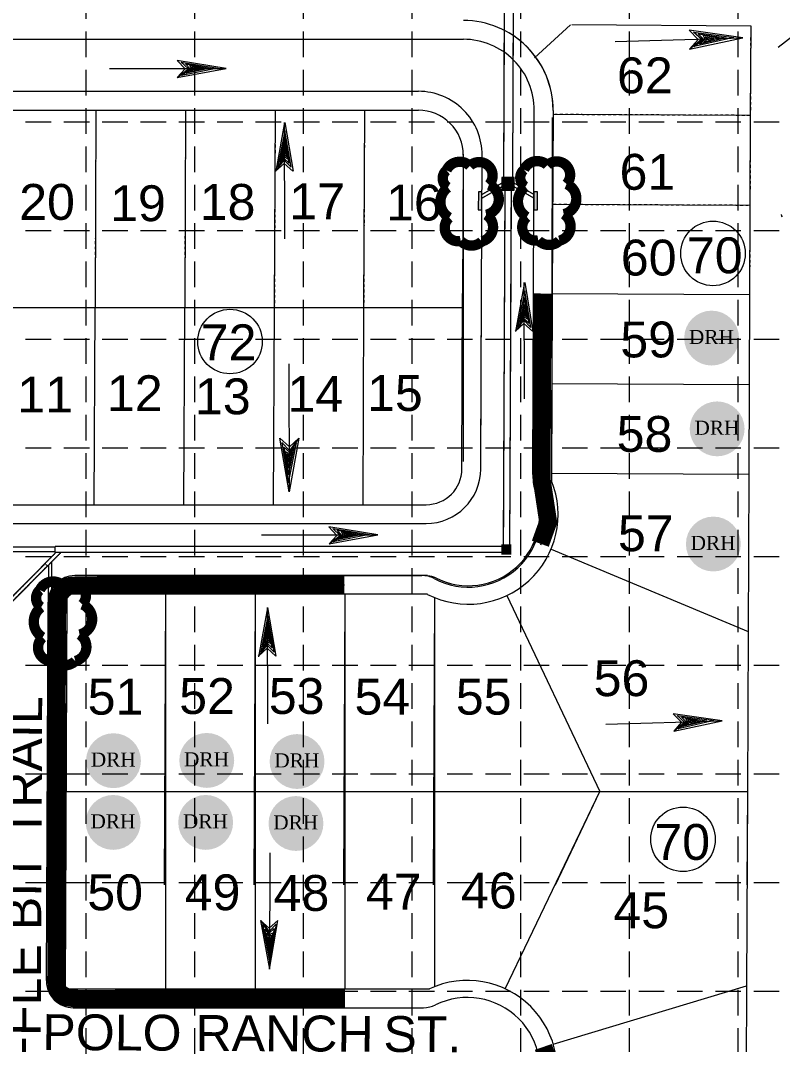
# Model space of a CAD drawing. Extents: x 33353 to 37237, y 80141 to 82571.
# Drawn here: x 36107 to 36532, y 81387 to 81958 of the extents above; entities that cross this region are included whole.
import ezdxf
from ezdxf.enums import TextEntityAlignment as Align

# ---------------------------------------------------------------- set-up
doc = ezdxf.new("R2010")
doc.units = 0
doc.header["$MEASUREMENT"] = 0
doc.linetypes.add('DOT', pattern=[0.25, 0, -0.25])
doc.linetypes.add('HIDDEN', pattern=[0.375, 0.25, -0.125])
doc.layers.get('0').update_dxf_attribs({"lineweight": 0})
for name, color, linetype, lineweight in [('3', 7, 'Continuous', 0), ('EROSION BLANKET', 84, 'Continuous', 0), ('LAYO-10', 7, 'Continuous', 0), ('LAYO-13', 7, 'Continuous', 0), ('LAYO-14', 7, 'Continuous', 0), ('LAYO-31', 7, 'Continuous', 0), ('LAYO-32', 7, 'Continuous', 0), ('LAYO-33', 7, 'Continuous', 0), ('LAYO-38', 7, 'Continuous', 0), ('LAYO-39', 7, 'Continuous', 0), ('LAYO-48', 7, 'Continuous', 0), ('LAYO-49', 7, 'Continuous', 0), ('LAYO-50', 7, 'Continuous', 0), ('LAYOSHD-27', 7, 'Continuous', 0), ('STRM-33', 7, 'Continuous', 0), ('STRM-34', 7, 'Continuous', 0), ('STRM-43', 7, 'Continuous', 0), ('TOPOSHD-27', 7, 'Continuous', 0), ('TOPOSHD-33', 7, 'Continuous', 0), ('TOPOSHD-43', 7, 'Continuous', 0), ('TOPOSHD-6', 7, 'Continuous', 0)]:
    doc.layers.add(name, color=color, linetype=linetype, lineweight=lineweight)
for name, color, linetype in [('BASE', 7, 'Continuous'), ('GRID', 254, 'HIDDEN'), ('LEGEND', 7, 'Continuous')]:
    doc.layers.add(name, color=color, linetype=linetype)
doc.styles.add('DRHorton', font='dutcheb.ttf')
doc.styles.get("Standard").update_dxf_attribs({"font": 'ARIAL.TTF'})

msp = doc.modelspace()

# ---------------------------------------------------------------- hatches: boundary and pattern name
h = msp.add_hatch(color=1)
h.paths.add_polyline_path([(36507.5, 81781.07, 1), (36476.89, 81781.07, 1)])
h.paths.add_polyline_path([(36478.41, 81774.77), (36505.75, 81774.77), (36505.75, 81788.34), (36478.41, 81788.34)], flags=24)
h = msp.add_hatch(color=1)
h.paths.add_polyline_path([(36510.58, 81730.45, 1), (36479.97, 81730.45, 1)])
h.paths.add_polyline_path([(36481.49, 81724.15), (36508.82, 81724.15), (36508.82, 81737.72), (36481.49, 81737.72)], flags=24)
h = msp.add_hatch(color=1)
h.paths.add_polyline_path([(36508.47, 81666.23, 1), (36477.86, 81666.23, 1)])
h.paths.add_polyline_path([(36479.37, 81659.93), (36506.71, 81659.93), (36506.71, 81673.5), (36479.37, 81673.5)], flags=24)
h = msp.add_hatch(color=1)
h.paths.add_polyline_path([(36173.92, 81545.41, 1), (36143.31, 81545.41, 1)])
h.paths.add_polyline_path([(36144.82, 81539.11), (36172.16, 81539.11), (36172.16, 81552.68), (36144.82, 81552.68)], flags=24)
h = msp.add_hatch(color=1)
h.paths.add_polyline_path([(36225.93, 81545.56, 1), (36195.31, 81545.56, 1)])
h.paths.add_polyline_path([(36196.83, 81539.25), (36224.17, 81539.25), (36224.17, 81552.82), (36196.83, 81552.82)], flags=24)
h = msp.add_hatch(color=1)
h.paths.add_polyline_path([(36276.29, 81544.95, 1), (36245.68, 81544.95, 1)])
h.paths.add_polyline_path([(36247.2, 81538.65), (36274.53, 81538.65), (36274.53, 81552.22), (36247.2, 81552.22)], flags=24)
h = msp.add_hatch(color=1)
h.paths.add_polyline_path([(36173.74, 81510.99, 1), (36143.13, 81510.99, 1)])
h.paths.add_polyline_path([(36144.64, 81504.69), (36171.98, 81504.69), (36171.98, 81518.26), (36144.64, 81518.26)], flags=24)
h = msp.add_hatch(color=1)
h.paths.add_polyline_path([(36225.32, 81510.99, 1), (36194.71, 81510.99, 1)])
h.paths.add_polyline_path([(36196.22, 81504.69), (36223.56, 81504.69), (36223.56, 81518.26), (36196.22, 81518.26)], flags=24)
h = msp.add_hatch(color=1)
h.paths.add_polyline_path([(36275.68, 81510.39, 1), (36245.07, 81510.39, 1)])
h.paths.add_polyline_path([(36246.59, 81504.08), (36273.93, 81504.08), (36273.93, 81517.66), (36246.59, 81517.66)], flags=24)
at = {"layer": 'STRM-43', "linetype": 'Continuous', "lineweight": 0}
for points in [[(36362.1, 81862.67), (36362.06, 81852.67), (36364.06, 81852.66), (36364.1, 81862.66)], [(36393.1, 81862.55), (36393.06, 81852.55), (36395.06, 81852.55), (36395.1, 81862.54)], [(36122.08, 81628.75), (36122.04, 81618.75), (36124.04, 81618.74), (36124.08, 81628.74)]]:
    msp.add_hatch(color=7, dxfattribs=at).paths.add_polyline_path(points, flags=16)
at = {"layer": 'TOPOSHD-43', "linetype": 'Continuous', "lineweight": 0}
for points in [[(36362.1, 81862.67), (36362.06, 81852.67), (36364.06, 81852.66), (36364.1, 81862.66)], [(36393.1, 81862.55), (36393.06, 81852.55), (36395.06, 81852.55), (36395.1, 81862.54)], [(36122.08, 81628.75), (36122.04, 81618.75), (36124.04, 81618.74), (36124.08, 81628.74)]]:
    msp.add_hatch(color=7, dxfattribs=at).paths.add_polyline_path(points, flags=16)

# ---------------------------------------------------------------- linework, layer by layer
at = {"color": 7, "linetype": 'Continuous', "lineweight": 0}
msp.add_line((36413.41, 81955.69), (36393.44, 81937.41), dxfattribs=at)
at = {"layer": '3', "color": 7, "linetype": 'Continuous', "lineweight": 0}
for p, q in [((36479.64, 81952.77), (36484.63, 81947.64)), ((36509.69, 81948.59), (36479.64, 81952.77)), ((36482.09, 81951.74), (36504.63, 81948.66)), ((36486.61, 81947.69), (36482.09, 81951.74)), ((36484.76, 81950.72), (36500.23, 81948.53)), ((36487.71, 81947.73), (36484.76, 81950.72)), ((36487.43, 81949.92), (36496.27, 81948.42)), ((36488.59, 81947.75), (36487.43, 81949.92)), ((36438.34, 81946.5), (36509.69, 81948.59)), ((36479.95, 81942.22), (36509.69, 81948.59)), ((36479.95, 81942.22), (36486.61, 81947.69)), ((36484.63, 81947.64), (36479.95, 81942.22)), ((36504.63, 81948.66), (36482.55, 81943.61)), ((36482.55, 81943.61), (36487.71, 81947.73)), ((36500.23, 81948.53), (36485.37, 81945.02)), ((36485.37, 81945.02), (36488.59, 81947.75)), ((36496.27, 81948.42), (36487.76, 81945.97)), ((36487.76, 81945.97), (36489.69, 81947.78)), ((36488.77, 81949.08), (36493.2, 81948.33)), ((36489.69, 81947.78), (36488.77, 81949.08)), ((36490.14, 81947.36), (36490.12, 81948.24)), ((36493.2, 81948.33), (36490.14, 81947.36)), ((36194.16, 81935.93), (36198.56, 81931.14)), ((36221.36, 81931.34), (36194.16, 81935.93)), ((36196.36, 81934.93), (36216.76, 81931.54)), ((36200.36, 81931.14), (36196.36, 81934.93)), ((36198.76, 81933.94), (36212.76, 81931.54)), ((36201.36, 81931.14), (36198.76, 81933.94)), ((36201.16, 81933.14), (36209.16, 81931.54)), ((36202.16, 81931.14), (36201.16, 81933.14)), ((36156.47, 81931.32), (36221.36, 81931.34)), ((36194.16, 81926.33), (36221.36, 81931.34)), ((36194.16, 81926.33), (36200.36, 81931.14)), ((36198.56, 81931.14), (36194.16, 81926.33)), ((36216.76, 81931.54), (36196.56, 81927.54)), ((36196.56, 81927.54), (36201.36, 81931.14)), ((36212.76, 81931.54), (36199.16, 81928.74)), ((36199.16, 81928.74), (36202.16, 81931.14)), ((36209.16, 81931.54), (36201.36, 81929.54)), ((36201.36, 81929.54), (36203.16, 81931.14)), ((36202.36, 81932.34), (36206.36, 81931.54)), ((36203.16, 81931.14), (36202.36, 81932.34)), ((36203.56, 81930.74), (36203.56, 81931.54)), ((36206.36, 81931.54), (36203.56, 81930.74)), ((36249.27, 81874.06), (36254.24, 81901.26)), ((36254.09, 81836.4), (36254.03, 81901.29)), ((36254.24, 81901.26), (36258.87, 81874.07)), ((36254.23, 81896.69), (36250.25, 81876.49)), ((36257.65, 81876.3), (36254.23, 81896.69)), ((36254.23, 81892.69), (36251.45, 81879.09)), ((36254.24, 81889.09), (36252.24, 81881.29)), ((36256.65, 81878.7), (36254.23, 81892.69)), ((36255.84, 81881.09), (36254.24, 81889.09)), ((36251.45, 81879.09), (36253.84, 81882.09)), ((36252.24, 81881.29), (36253.84, 81883.09)), ((36254.24, 81886.29), (36253.44, 81883.49)), ((36253.44, 81883.49), (36254.24, 81883.49)), ((36253.84, 81883.09), (36255.04, 81882.29)), ((36253.84, 81882.09), (36255.84, 81881.09)), ((36255.04, 81882.29), (36254.24, 81886.29)), ((36249.05, 81874.09), (36253.85, 81880.29)), ((36253.85, 81878.49), (36249.05, 81874.09)), ((36250.25, 81876.49), (36253.84, 81881.29)), ((36253.84, 81881.29), (36256.65, 81878.7)), ((36253.85, 81880.29), (36257.65, 81876.3)), ((36258.65, 81874.1), (36253.85, 81878.49)), ((36382.97, 81784.82), (36387.94, 81812.02)), ((36387.93, 81807.45), (36383.95, 81787.25)), ((36387.79, 81747.16), (36387.73, 81812.05)), ((36391.35, 81787.05), (36387.93, 81807.45)), ((36387.94, 81812.02), (36392.57, 81784.83)), ((36387.93, 81803.45), (36385.15, 81789.85)), ((36390.35, 81789.45), (36387.93, 81803.45)), ((36387.94, 81799.85), (36385.94, 81792.05)), ((36387.94, 81797.05), (36387.14, 81794.25)), ((36389.55, 81791.85), (36387.94, 81799.85)), ((36388.74, 81793.05), (36387.94, 81797.05)), ((36382.75, 81784.85), (36387.55, 81791.05)), ((36383.95, 81787.25), (36387.54, 81792.05)), ((36385.15, 81789.85), (36387.54, 81792.85)), ((36385.94, 81792.05), (36387.54, 81793.85)), ((36387.14, 81794.25), (36387.94, 81794.25)), ((36387.54, 81793.85), (36388.74, 81793.05)), ((36387.54, 81792.85), (36389.55, 81791.85)), ((36387.54, 81792.05), (36390.35, 81789.45)), ((36387.55, 81791.05), (36391.35, 81787.05)), ((36387.55, 81789.25), (36382.75, 81784.85)), ((36392.35, 81784.85), (36387.55, 81789.25)), ((36256.46, 81766.75), (36256.53, 81695.37)), ((36251.44, 81725.28), (36256.72, 81720.45)), ((36256.53, 81695.37), (36251.44, 81725.28)), ((36252.54, 81722.86), (36256.3, 81700.43)), ((36256.72, 81718.47), (36252.54, 81722.86)), ((36256.3, 81700.43), (36260.68, 81722.65)), ((36262, 81725.29), (36256.53, 81695.37)), ((36262, 81725.29), (36256.72, 81718.47)), ((36256.72, 81720.45), (36262, 81725.29)), ((36260.68, 81722.65), (36256.72, 81717.37)), ((36253.64, 81720.22), (36256.3, 81704.83)), ((36256.72, 81717.37), (36253.64, 81720.22)), ((36254.52, 81717.59), (36256.29, 81708.79)), ((36256.73, 81716.49), (36254.52, 81717.59)), ((36255.41, 81716.27), (36256.29, 81711.87)), ((36256.73, 81715.39), (36255.41, 81716.27)), ((36256.29, 81708.79), (36258.48, 81717.37)), ((36256.3, 81704.83), (36259.36, 81719.79)), ((36259.36, 81719.79), (36256.73, 81716.49)), ((36258.48, 81717.37), (36256.73, 81715.39)), ((36257.17, 81714.95), (36256.29, 81714.95)), ((36256.29, 81711.87), (36257.17, 81714.95)), ((36278.8, 81675.88), (36283.21, 81671.08)), ((36306.01, 81671.29), (36278.8, 81675.88)), ((36241.11, 81671.27), (36306.01, 81671.29)), ((36278.81, 81666.28), (36306.01, 81671.29)), ((36278.81, 81666.28), (36285.01, 81671.08)), ((36283.21, 81671.08), (36278.81, 81666.28)), ((36281.01, 81674.88), (36301.41, 81671.49)), ((36285.01, 81671.08), (36281.01, 81674.88)), ((36301.41, 81671.49), (36281.21, 81667.48)), ((36281.21, 81667.48), (36286.01, 81671.08)), ((36283.41, 81673.88), (36297.41, 81671.49)), ((36286.01, 81671.08), (36283.41, 81673.88)), ((36297.41, 81671.49), (36283.81, 81668.68)), ((36283.81, 81668.68), (36286.81, 81671.08)), ((36285.81, 81673.08), (36293.81, 81671.49)), ((36286.81, 81671.08), (36285.81, 81673.08)), ((36293.81, 81671.49), (36286.01, 81669.48)), ((36286.01, 81669.48), (36287.81, 81671.08)), ((36287.01, 81672.28), (36291.01, 81671.48)), ((36287.81, 81671.08), (36287.01, 81672.28)), ((36288.21, 81670.68), (36288.21, 81671.48)), ((36291.01, 81671.48), (36288.21, 81670.68)), ((36239.67, 81603.38), (36244.64, 81630.58)), ((36244.61, 81565.98), (36244.55, 81630.87)), ((36244.55, 81630.87), (36249.17, 81603.68)), ((36244.75, 81626.27), (36240.77, 81606.07)), ((36248.17, 81605.88), (36244.75, 81626.27)), ((36244.75, 81622.27), (36241.97, 81608.67)), ((36244.76, 81618.67), (36242.76, 81610.87)), ((36247.17, 81608.27), (36244.75, 81622.27)), ((36246.36, 81610.67), (36244.76, 81618.67)), ((36244.76, 81615.87), (36243.96, 81613.07)), ((36243.96, 81613.07), (36244.76, 81613.07)), ((36245.56, 81611.87), (36244.76, 81615.87)), ((36239.57, 81603.67), (36244.37, 81609.87)), ((36244.37, 81608.07), (36239.57, 81603.67)), ((36240.77, 81606.07), (36244.36, 81610.87)), ((36241.97, 81608.67), (36244.36, 81611.67)), ((36242.76, 81610.87), (36244.36, 81612.67)), ((36244.36, 81612.67), (36245.56, 81611.87)), ((36244.36, 81611.67), (36246.36, 81610.67)), ((36244.36, 81610.87), (36247.17, 81608.27)), ((36244.37, 81609.87), (36248.17, 81605.88)), ((36249.17, 81603.68), (36244.37, 81608.07)), ((36433.27, 81565.79), (36498.14, 81567.69)), ((36470.82, 81571.49), (36475.36, 81566.83)), ((36498.14, 81567.69), (36470.82, 81571.49)), ((36471.1, 81561.9), (36498.14, 81567.69)), ((36473.05, 81570.56), (36493.54, 81567.76)), ((36477.16, 81566.88), (36473.05, 81570.56)), ((36493.54, 81567.76), (36473.46, 81563.17)), ((36475.47, 81569.63), (36489.54, 81567.64)), ((36478.15, 81566.91), (36475.47, 81569.63)), ((36489.54, 81567.64), (36476.03, 81564.44)), ((36477.9, 81568.9), (36485.94, 81567.53)), ((36478.95, 81566.93), (36477.9, 81568.9)), ((36485.94, 81567.53), (36478.2, 81565.31)), ((36479.12, 81568.14), (36483.14, 81567.45)), ((36479.95, 81566.96), (36479.12, 81568.14)), ((36480.37, 81566.57), (36480.34, 81567.37)), ((36483.14, 81567.45), (36480.37, 81566.57)), ((36471.1, 81561.9), (36477.16, 81566.88)), ((36475.36, 81566.83), (36471.1, 81561.9)), ((36473.46, 81563.17), (36478.15, 81566.91)), ((36476.03, 81564.44), (36478.95, 81566.93)), ((36478.2, 81565.31), (36479.95, 81566.96)), ((36245.72, 81494.08), (36245.66, 81429.19)), ((36240.69, 81456.39), (36245.48, 81450.19)), ((36245.48, 81451.99), (36240.69, 81456.39)), ((36240.69, 81456.39), (36245.66, 81429.19)), ((36241.88, 81453.99), (36245.48, 81449.19)), ((36245.86, 81433.79), (36241.88, 81453.99)), ((36250.29, 81456.38), (36245.48, 81451.99)), ((36245.48, 81450.19), (36249.28, 81454.18)), ((36245.66, 81429.19), (36250.29, 81456.38)), ((36249.28, 81454.18), (36245.86, 81433.79)), ((36243.08, 81451.39), (36245.48, 81448.39)), ((36245.87, 81437.79), (36243.08, 81451.39)), ((36243.88, 81449.19), (36245.48, 81447.39)), ((36245.87, 81441.39), (36243.88, 81449.19)), ((36245.48, 81449.19), (36248.28, 81451.79)), ((36245.48, 81448.39), (36247.48, 81449.39)), ((36245.48, 81447.39), (36246.68, 81448.19)), ((36248.28, 81451.79), (36245.87, 81437.79)), ((36247.48, 81449.39), (36245.87, 81441.39)), ((36246.68, 81448.19), (36245.87, 81444.19)), ((36245.08, 81446.99), (36245.88, 81446.99)), ((36245.87, 81444.19), (36245.08, 81446.99))]:
    msp.add_line(p, q, dxfattribs=at)
at = {"layer": 'EROSION BLANKET', "linetype": 'Continuous', "lineweight": 0}
for p, q in [((36397.94, 81805.76), (36397.78, 81701.17)), ((36397.78, 81701.17), (36401.35, 81678.8)), ((36401.35, 81678.8), (36396.73, 81665.57)), ((36132.81, 81642.69), (36129.89, 81640.58)), ((36137.34, 81643.62), (36132.81, 81642.69)), ((36287.41, 81643.37), (36137.34, 81643.62)), ((36127.65, 81637.11), (36127.06, 81633.73)), ((36129.89, 81640.58), (36127.65, 81637.11)), ((36127.06, 81633.73), (36127.12, 81623.16)), ((36127.12, 81623.16), (36126.52, 81422.98)), ((36126.52, 81422.98), (36127.05, 81418.07)), ((36127.05, 81418.07), (36128.64, 81416.08)), ((36128.64, 81416.08), (36132.5, 81413.42)), ((36132.5, 81413.42), (36136.48, 81412.89)), ((36136.48, 81412.89), (36141.4, 81412.63)), ((36141.4, 81412.63), (36287.72, 81412.72))]:
    msp.add_line(p, q, dxfattribs=at)
at = {"layer": 'EROSION BLANKET', "linetype": 'Continuous', "lineweight": 0, "const_width": 10, "flags": 128}
for points in [[(36397.88, 81805.93), (36397.39, 81702.42), (36401.02, 81678.5), (36396.67, 81666.42)], [(36287.43, 81643.58), (36142.05, 81643.1), (36136.27, 81643.1), (36133.26, 81642.71), (36130.35, 81640.6), (36128.02, 81637.26), (36127.31, 81634.02), (36127.11, 81620.34), (36126.61, 81423.01), (36127.17, 81418.03), (36128.36, 81416.06), (36132.16, 81413.61), (36138.55, 81412.62), (36140.94, 81412.62), (36287.77, 81412.74)], [(36398.36, 81385.82), (36402.04, 81374.94), (36396.43, 81351.03), (36395.5, 81182.46)]]:
    msp.add_lwpolyline(points, dxfattribs=at)
at = {"layer": 'GRID', "linetype": 'HIDDEN', "lineweight": 15, "ltscale": 57}
for p, q in [((36143.22, 82507.72), (36143.22, 80386.52)), ((36203.82, 82507.72), (36203.82, 80386.52)), ((36264.41, 82507.72), (36264.41, 80386.52)), ((36325.01, 82507.72), (36325.01, 80386.52)), ((36385.61, 82507.72), (36385.61, 80386.52)), ((36446.21, 82507.72), (36446.21, 80386.52)), ((36506.81, 82507.72), (36506.81, 80386.52)), ((33416.3, 81901.74), (37173.39, 81901.74)), ((33416.3, 81841.14), (37173.39, 81841.14)), ((33416.3, 81780.54), (37173.39, 81780.54)), ((33416.3, 81719.95), (37173.39, 81719.95)), ((33416.3, 81659.35), (37173.39, 81659.35)), ((33416.3, 81598.75), (37173.39, 81598.75)), ((33416.3, 81538.15), (37173.39, 81538.15)), ((33416.3, 81477.55), (37173.39, 81477.55)), ((33416.3, 81416.96), (37173.39, 81416.96))]:
    msp.add_line(p, q, dxfattribs=at)
at = {"layer": 'LAYO-13', "color": 7, "linetype": 'Continuous', "lineweight": 0}
for centre in [(36492.96, 81828.28), (36223.58, 81779.15), (36476.26, 81501.57)]:
    msp.add_circle(centre, 18, dxfattribs=at)
at = {"layer": 'LAYO-31', "color": 7, "linetype": 'Continuous', "lineweight": 0}
for p, q in [((36514, 81955.25), (36513.78, 81905.25)), ((36513.78, 81905.25), (36513.57, 81855.25)), ((36513.57, 81855.25), (36513.35, 81805.25))]:
    msp.add_line(p, q, dxfattribs=at)
at = {"layer": 'LAYO-32', "color": 7, "linetype": 'Continuous', "lineweight": 0}
for p, q in [((36403.35, 81904.16), (36402.9, 81701.45)), ((35592.83, 81688.18), (36327.71, 81688.18)), ((36132.62, 81638.18), (36131.67, 81418.18)), ((36333.76, 81638.18), (36132.62, 81638.18)), ((36131.67, 81418.18), (36334.9, 81418.18))]:
    msp.add_line(p, q, dxfattribs=at)
at = {"layer": 'LAYO-32', "linetype": 'Continuous', "lineweight": 0}
msp.add_line((36353.59, 81883.65), (36353.59, 81712.24), dxfattribs=at)
at = {"layer": 'LAYO-32', "color": 7, "linetype": 'Continuous', "lineweight": 0}
for centre, radius, start, end in [((36353.79, 81908.18), 50, 359.7519, 90), ((36328.68, 81883.18), 25, 359.7518, 90), ((36356.56, 81682.68), 50, 242.8779, 22.0473), ((36356.01, 81372.86), 50, 335.1683, 114.9762)]:
    msp.add_arc(centre, radius, start, end, dxfattribs=at)
at = {"layer": 'LAYO-33', "color": 7, "linetype": 'Continuous', "lineweight": 0}
for p, q in [((36414.16, 81956.03), (36514, 81955.25)), ((36514, 81955.25), (36513.78, 81905.25)), ((36148.79, 81908.18), (36148.31, 81798.18)), ((36198.79, 81908.18), (36198.31, 81798.18)), ((36248.79, 81908.18), (36248.31, 81798.18)), ((36298.31, 81798.18), (36298.79, 81908.18)), ((36513.78, 81905.25), (36403.78, 81905.73)), ((36513.78, 81905.25), (36513.57, 81855.25)), ((36403.56, 81855.73), (36513.57, 81855.25)), ((36513.57, 81855.25), (36513.35, 81805.25)), ((36513.35, 81805.25), (36513.13, 81755.25)), ((35592.83, 81798.18), (36352.84, 81798.18)), ((35592.83, 81798.18), (36352.84, 81798.18)), ((36147.84, 81688.18), (36148.32, 81798.18)), ((36197.84, 81688.18), (36198.32, 81798.18)), ((36247.84, 81688.18), (36248.32, 81798.18)), ((36297.84, 81688.18), (36298.32, 81798.18)), ((36403.13, 81755.73), (36513.13, 81755.25)), ((36513.13, 81755.25), (36512.92, 81705.25)), ((36402.92, 81705.73), (36512.92, 81705.25)), ((36512.92, 81705.25), (36512.54, 81617.38)), ((36402.68, 81663.37), (36512.54, 81617.38)), ((36187.62, 81638.18), (36187.62, 81528.18)), ((36237.62, 81638.18), (36237.62, 81528.18)), ((36287.62, 81638.18), (36287.62, 81528.18)), ((36337.62, 81636.41), (36337.62, 81528.18)), ((36377.99, 81637.51), (36429.87, 81528.18)), ((36512.54, 81617.38), (36512.15, 81528.18)), ((36132.15, 81528.18), (36512.15, 81528.18)), ((36187.62, 81528.18), (36187.62, 81418.18)), ((36237.62, 81528.18), (36237.62, 81418.18)), ((36287.62, 81528.18), (36287.62, 81418.18)), ((36337.62, 81528.18), (36337.62, 81419.35)), ((36377.01, 81418.23), (36429.87, 81528.18)), ((36512.15, 81528.18), (36511.68, 81419.87)), ((36403.87, 81387.31), (36511.68, 81419.87)), ((36511.68, 81419.87), (36511.32, 81336.89))]:
    msp.add_line(p, q, dxfattribs=at)
at = {"layer": 'LAYO-38', "color": 7, "linetype": 'Continuous', "lineweight": 0}
for p, q in [((35593.78, 81908.18), (36328.68, 81908.18)), ((36403.79, 81907.96), (36403.35, 81805.73)), ((36353.68, 81883.07), (36353.35, 81805.95))]:
    msp.add_line(p, q, dxfattribs=at)
for centre, radius, start, end in [((36353.79, 81908.18), 50, 359.7519, 59.6156), ((36328.68, 81883.18), 25, 359.7518, 90)]:
    msp.add_arc(centre, radius, start, end, dxfattribs=at)
at = {"layer": 'LAYO-39', "color": 7, "linetype": 'DOT', "lineweight": 0}
for p, q in [((36514, 81955.25), (36513.78, 81905.25)), ((36148.79, 81908.18), (36148.31, 81798.18)), ((36198.79, 81908.18), (36198.31, 81798.18)), ((36248.79, 81908.18), (36248.31, 81798.18)), ((36298.31, 81798.18), (36298.79, 81908.18)), ((36513.78, 81905.25), (36403.78, 81905.73)), ((36513.78, 81905.25), (36513.57, 81855.25)), ((36403.56, 81855.73), (36513.57, 81855.25)), ((36513.57, 81855.25), (36513.35, 81805.25))]:
    msp.add_line(p, q, dxfattribs=at)
at = {"layer": 'LAYO-48', "color": 7, "linetype": 'Continuous', "lineweight": 0}
for p, q in [((36403.35, 81805.73), (36403.04, 81805.73)), ((36513.35, 81805.25), (36403.35, 81805.73)), ((36513.35, 81805.25), (36512.92, 81705.25))]:
    msp.add_line(p, q, dxfattribs=at)
at = {"layer": 'LAYO-49', "color": 7, "linetype": 'Continuous', "lineweight": 0}
for p, q in [((36352.93, 81708.09), (36353.35, 81805.95)), ((36403.35, 81805.73), (36402.9, 81701.45)), ((35592.83, 81688.18), (36332.93, 81688.18)), ((36132.62, 81638.18), (36131.92, 81476.25)), ((36333.76, 81638.18), (36132.62, 81638.18))]:
    msp.add_line(p, q, dxfattribs=at)
for centre, radius, start, end in [((36332.93, 81708.18), 20, 270, 359.7518), ((36356.56, 81682.68), 50, 242.8779, 22.0469)]:
    msp.add_arc(centre, radius, start, end, dxfattribs=at)
at = {"layer": 'LAYO-50', "color": 7, "linetype": 'Continuous', "lineweight": 0}
for p, q in [((36513.35, 81805.25), (36513.13, 81755.25)), ((36147.84, 81688.18), (36148.32, 81798.18)), ((36197.84, 81688.18), (36198.32, 81798.18)), ((36247.84, 81688.18), (36248.32, 81798.18)), ((36297.84, 81688.18), (36298.32, 81798.18)), ((36403.13, 81755.73), (36513.13, 81755.25)), ((36513.13, 81755.25), (36512.92, 81705.25)), ((36402.92, 81705.73), (36512.92, 81705.25)), ((36512.92, 81705.25), (36512.54, 81617.38)), ((36402.68, 81663.37), (36512.54, 81617.38)), ((36187.62, 81637.94), (36186.92, 81476.25)), ((36237.62, 81637.73), (36236.92, 81476.25)), ((36287.62, 81637.51), (36286.92, 81476.25)), ((36337.62, 81636.41), (36336.92, 81476.25)), ((36377.99, 81637.51), (36429.87, 81528.18)), ((36512.54, 81617.38), (36512.15, 81528.18)), ((36132.15, 81528.18), (36512.15, 81528.18)), ((36405.17, 81476.25), (36429.87, 81528.18)), ((36512.15, 81528.18), (36511.93, 81476.25))]:
    msp.add_line(p, q, dxfattribs=at)
at = {"layer": 'LAYOSHD-27', "color": 7, "linetype": 'Continuous', "lineweight": 0}
for p, q in [((35598.52, 81947.68), (36353.79, 81947.68)), ((35598.27, 81918.68), (36328.69, 81918.68)), ((36392.85, 81805.77), (36393.29, 81908.01)), ((36363.85, 81805.9), (36364.19, 81883.03)), ((36363.44, 81712.84), (36363.85, 81805.9)), ((36392.41, 81704.97), (36392.85, 81805.77)), ((35597.35, 81677.68), (36327.56, 81677.68)), ((36137.1, 81648.68), (36330.5, 81648.68)), ((36121.19, 81422.75), (36122.1, 81633.75)), ((36136.19, 81407.68), (36331.56, 81407.68))]:
    msp.add_line(p, q, dxfattribs=at)
for centre, radius, start, end in [((36353.79, 81908.18), 39.5, 359.7519, 90), ((36328.69, 81883.18), 35.5, 359.7518, 90), ((36407.41, 81704.9), 15, 179.7518, 203.5983), ((36356.56, 81682.68), 40.5, 241.9963, 23.5983), ((36327.56, 81672.68), 5, 89.4582, 90), ((36137.1, 81633.68), 15, 90, 179.7519), ((36330.5, 81633.68), 15, 61.9963, 90), ((36136.19, 81422.68), 15, 179.7519, 270), ((36356.01, 81372.86), 40.5, 333.9522, 116.1385), ((36331.56, 81422.68), 15, 270, 296.1385)]:
    msp.add_arc(centre, radius, start, end, dxfattribs=at)
at = {"layer": 'LEGEND', "color": 170, "ltscale": 100, "const_width": 5.75}
for points in [[(36345.87, 81848.25, 0.520567), (36345.87, 81848.25, 0.765195), (36352.3, 81835.2, 0.417879), (36364.07, 81835.02, 0.6649), (36366.47, 81849.85, 0.744833), (36368.02, 81866.58, 0.975642), (36357.34, 81877.11, 0.520567), (36344.33, 81874.63, 0.520567), (36345.11, 81865.1, 0.540264), (36345.87, 81848.25)], [(36389.12, 81848.62, 0.520567), (36389.12, 81848.62, 0.765195), (36395.55, 81835.56, 0.417879), (36407.32, 81835.38, 0.6649), (36409.71, 81850.21, 0.744833), (36411.27, 81866.95, 0.975642), (36400.58, 81877.48, 0.520567), (36387.57, 81874.99, 0.520567), (36388.36, 81865.46, 0.540264), (36389.12, 81848.62)], [(36119.08, 81614.2, 0.520567), (36119.08, 81614.2, 0.765195), (36125.5, 81601.14, 0.417879), (36137.27, 81600.96, 0.6649), (36139.67, 81615.79, 0.744833), (36141.23, 81632.53, 0.975642), (36130.54, 81643.06, 0.520567), (36117.53, 81640.57, 0.520567), (36118.31, 81631.04, 0.540264), (36119.08, 81614.2)]]:
    msp.add_lwpolyline(points, format="xyb", close=True, dxfattribs=at)
at = {"layer": 'STRM-33', "color": 7, "linetype": 'Continuous', "lineweight": 0}
for p, q in [((36377.08, 82090.26), (36376.13, 81870.55)), ((36382.08, 82090.24), (36381.13, 81870.55)), ((36364.08, 81859.17), (36375.12, 81865.48)), ((36364.09, 81861.19), (36375.12, 81867.5)), ((36393.09, 81861.08), (36382.12, 81867.46)), ((36393.08, 81859.06), (36382.12, 81865.44)), ((36376.85, 81863.55), (36376.66, 81820.26)), ((36380.35, 81863.55), (36380.16, 81820.24)), ((36376.66, 81820.26), (36375.99, 81665.98)), ((36380.16, 81820.24), (36379.49, 81665.98)), ((36126.07, 81664.55), (35840.52, 81664.55)), ((36374.93, 81664.93), (36126.07, 81664.93)), ((36126.07, 81661.43), (36126.07, 81664.93)), ((36126.07, 81661.8), (35840.52, 81661.8)), ((36129.24, 81661.43), (36093.06, 81624.93)), ((36126.42, 81661.43), (36093.08, 81627.78)), ((36374.93, 81661.43), (36126.07, 81661.43)), ((36122.32, 81654.44), (36122.21, 81628.75)), ((36124.08, 81656.22), (36123.96, 81628.74))]:
    msp.add_line(p, q, dxfattribs=at)
at = {"layer": 'STRM-34', "color": 7, "linetype": 'HIDDEN', "lineweight": 0}
for p, q in [((36376.48, 81950.9), (36376.13, 81870.55)), ((36381.48, 81951.69), (36381.13, 81870.55)), ((36364.08, 81859.17), (36375.12, 81865.48)), ((36364.09, 81861.19), (36375.12, 81867.5)), ((36393.09, 81861.08), (36382.12, 81867.46)), ((36393.08, 81859.06), (36382.12, 81865.44)), ((36376.85, 81863.55), (36376.66, 81820.26)), ((36380.35, 81863.55), (36380.16, 81820.24))]:
    msp.add_line(p, q, dxfattribs=at)
at = {"layer": 'STRM-43', "color": 7, "linetype": 'Continuous', "lineweight": 0}
for p, q in [((36375.12, 81870.55), (36382.12, 81863.55)), ((36382.12, 81870.55), (36375.12, 81870.55)), ((36375.12, 81870.55), (36375.12, 81863.55)), ((36382.12, 81870.55), (36375.12, 81870.55)), ((36375.12, 81870.55), (36375.12, 81863.55)), ((36382.12, 81863.55), (36382.12, 81870.55)), ((36382.12, 81863.55), (36382.12, 81870.55)), ((36362.1, 81862.67), (36362.06, 81852.67)), ((36362.1, 81862.67), (36362.06, 81852.67)), ((36364.1, 81862.66), (36362.1, 81862.67)), ((36364.1, 81862.66), (36362.1, 81862.67)), ((36362.1, 81862.67), (36362.1, 81862.67)), ((36364.06, 81852.66), (36364.1, 81862.66)), ((36364.06, 81852.66), (36364.1, 81862.66)), ((36375.12, 81863.55), (36382.12, 81863.55)), ((36375.12, 81863.55), (36382.12, 81863.55)), ((36393.1, 81862.55), (36393.06, 81852.55)), ((36393.1, 81862.55), (36393.06, 81852.55)), ((36395.1, 81862.54), (36393.1, 81862.55)), ((36395.1, 81862.54), (36393.1, 81862.55)), ((36393.1, 81862.55), (36393.1, 81862.55)), ((36395.06, 81852.55), (36395.1, 81862.54)), ((36395.06, 81852.55), (36395.1, 81862.54)), ((36362.06, 81852.67), (36364.06, 81852.66)), ((36362.06, 81852.67), (36364.06, 81852.66)), ((36393.06, 81852.55), (36395.06, 81852.55)), ((36393.06, 81852.55), (36395.06, 81852.55)), ((36122.08, 81628.75), (36122.04, 81618.75)), ((36124.08, 81628.74), (36122.08, 81628.75)), ((36124.04, 81618.74), (36124.08, 81628.74)), ((36122.04, 81618.75), (36124.04, 81618.74))]:
    msp.add_line(p, q, dxfattribs=at)
at = {"layer": 'TOPOSHD-27', "color": 7, "linetype": 'Continuous', "lineweight": 0}
for p, q in [((36363.43, 81708.05), (36363.85, 81805.9)), ((36393.06, 81805.77), (36392.61, 81701.5)), ((35597.35, 81677.68), (36332.93, 81677.68)), ((36333.76, 81648.68), (36137.1, 81648.68)), ((36122.1, 81633.75), (36121.42, 81476.25))]:
    msp.add_line(p, q, dxfattribs=at)
for centre, radius, start, end in [((36332.93, 81708.18), 30.5, 270, 359.7518), ((36402.9, 81701.45), 10.29, 179.7519, 202.0469), ((36356.56, 81682.68), 39.71, 242.8779, 22.0469), ((36137.1, 81633.68), 15, 90, 179.7519), ((36333.76, 81638.18), 10.29, 62.8779, 90)]:
    msp.add_arc(centre, radius, start, end, dxfattribs=at)
at = {"layer": 'TOPOSHD-33', "color": 7, "linetype": 'HIDDEN', "lineweight": 0}
for p, q in [((36376.66, 81820.26), (36375.99, 81665.98)), ((36380.16, 81820.24), (36379.49, 81665.98)), ((36374.93, 81664.93), (36126.07, 81664.93)), ((36126.07, 81661.43), (36126.07, 81664.93)), ((36126.07, 81661.8), (35840.52, 81661.8)), ((36126.42, 81661.43), (36120.38, 81655.33)), ((36129.24, 81661.43), (36121.8, 81653.92)), ((36374.93, 81661.43), (36126.07, 81661.43)), ((36121.71, 81654.01), (36093.07, 81625.11)), ((36120.47, 81655.24), (36093.08, 81627.6)), ((36121.8, 81653.92), (36120.38, 81655.33)), ((36122.32, 81654.44), (36122.21, 81628.75)), ((36124.08, 81656.22), (36123.96, 81628.74))]:
    msp.add_line(p, q, dxfattribs=at)
at = {"layer": 'TOPOSHD-43', "color": 7, "linetype": 'Continuous', "lineweight": 0}
for p, q in [((36381, 81869.43), (36376.24, 81869.43)), ((36376.24, 81869.43), (36376.24, 81864.67)), ((36376.24, 81864.67), (36381, 81864.67)), ((36381, 81864.67), (36381, 81869.43)), ((36362.1, 81862.67), (36362.06, 81852.67)), ((36364.1, 81862.66), (36362.1, 81862.67)), ((36364.06, 81852.66), (36364.1, 81862.66)), ((36393.1, 81862.55), (36393.06, 81852.55)), ((36395.1, 81862.54), (36393.1, 81862.55)), ((36395.06, 81852.55), (36395.1, 81862.54)), ((36362.06, 81852.67), (36364.06, 81852.66)), ((36393.06, 81852.55), (36395.06, 81852.55)), ((36380.11, 81665.56), (36375.35, 81665.56)), ((36375.35, 81665.56), (36375.35, 81660.8)), ((36380.11, 81660.8), (36380.11, 81665.56)), ((36375.35, 81660.8), (36380.11, 81660.8)), ((36122.08, 81628.75), (36122.04, 81618.75)), ((36124.08, 81628.74), (36122.08, 81628.75)), ((36124.04, 81618.74), (36124.08, 81628.74)), ((36122.04, 81618.75), (36124.04, 81618.74))]:
    msp.add_line(p, q, dxfattribs=at)
at = {"layer": 'TOPOSHD-43', "color": 1, "linetype": 'Continuous', "lineweight": 0}
for p in [(36378.62, 81867.05), (36377.73, 81663.18), (36377.73, 81663.18)]:
    msp.add_point(p, dxfattribs=at)
at = {"layer": 'TOPOSHD-43', "color": 7, "linetype": 'Continuous', "lineweight": 0}
for p in [(36378.62, 81867.05), (36377.73, 81663.18)]:
    msp.add_point(p, dxfattribs=at)
for points in [[(36375.12, 81863.55), (36382.12, 81863.55), (36375.12, 81870.55), (36382.12, 81870.55)], [(36374.93, 81660.38), (36380.53, 81660.38), (36374.93, 81665.98), (36380.53, 81665.98)], [(36374.93, 81660.38), (36380.53, 81660.38), (36374.93, 81665.98), (36380.53, 81665.98)]]:
    msp.add_solid(points, dxfattribs=at)
at = {"layer": 'TOPOSHD-6', "color": 43, "linetype": 'Continuous', "lineweight": 0}
for p, q in [((36529.23, 81943.38), (36539.12, 81950.89)), ((36530.91, 81850.08), (36531.25, 81848.81)), ((36531.25, 81848.81), (36531.82, 81849.16))]:
    msp.add_line(p, q, dxfattribs=at)

# ---------------------------------------------------------------- texts
at = {"layer": 'BASE', "color": 176, "style": 'DRHorton'}
for p in [(36492.06, 81777.76), (36495.14, 81727.14), (36493.02, 81662.92), (36158.47, 81542.1), (36210.48, 81542.24), (36260.85, 81541.64), (36158.29, 81507.68), (36209.87, 81507.68), (36260.24, 81507.07)]:
    msp.add_text('DRH', height=7.851, dxfattribs=at).set_placement(p, align=Align.CENTER)
at = {"layer": 'LAYO-10', "color": 7, "linetype": 'Continuous', "lineweight": 0}
for s, rotation, p in [('SNAFFLE BIT TRAIL', 89.7465, (36108.26, 81449.36)), ('POLO RANCH', 359.6957, (36211.32, 81393.6)), ('ST.', 359.6957, (36330.9, 81392.92))]:
    msp.add_text(s, height=20, rotation=rotation, dxfattribs=at).set_placement(p, align=Align.MIDDLE)
at = {"layer": 'LAYO-13', "color": 7, "linetype": 'Continuous', "lineweight": 0, "ltscale": 50000}
for s, p in [('20', (36121.56, 81857.01)), ('19', (36172.26, 81856.28)), ('18', (36222.23, 81857.01)), ('17', (36272.2, 81857.37)), ('16', (36326.15, 81856.65))]:
    msp.add_text(s, height=20, dxfattribs=at).set_placement(p, align=Align.MIDDLE)
at = {"layer": 'LAYO-13', "color": 7, "linetype": 'Continuous', "lineweight": 0}
for s, p in [('70', (36493.93, 81837.22)), ('59', (36456.82, 81790.3)), ('72', (36222.81, 81788.73)), ('11', (36120.52, 81759.6)), ('12', (36170.49, 81760.32)), ('13', (36219.6, 81758.58)), ('14', (36271.16, 81759.96)), ('15', (36315.56, 81760.43)), ('58', (36454.77, 81737.63)), ('57', (36455.49, 81682.21)), ('56', (36441.94, 81601.41)), ('51', (36159.74, 81591.11)), ('52', (36210.8, 81591.47)), ('53', (36260.77, 81591.47)), ('54', (36308.57, 81591.11)), ('55', (36365.06, 81591.11)), ('70', (36475.8, 81510.1)), ('50', (36159.54, 81482.02)), ('49', (36213.85, 81482.02)), ('48', (36263.46, 81481.66)), ('47', (36314.88, 81482.38)), ('46', (36367.95, 81483)), ('45', (36452.95, 81472))]:
    msp.add_text(s, height=20, dxfattribs=at).set_placement(p, align=Align.TOP_CENTER)
at = {"layer": 'LAYO-14', "color": 7, "linetype": 'Continuous', "lineweight": 0}
for s, p in [('62', (36454.96, 81937.57)), ('61', (36456.39, 81883.77)), ('60', (36457.11, 81835.96))]:
    msp.add_text(s, height=20, dxfattribs=at).set_placement(p, align=Align.TOP_CENTER)

doc.saveas('drawing.dxf')
